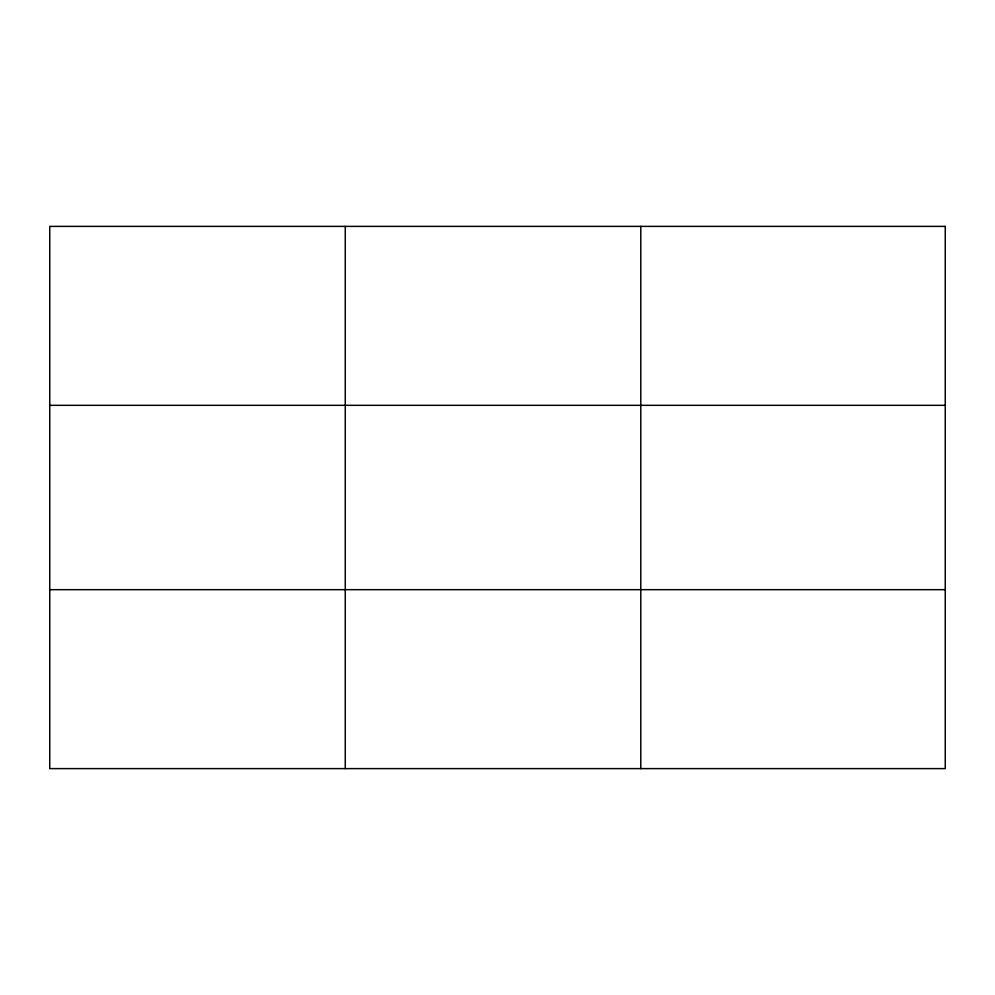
<?xml version="1.0" encoding="UTF-8"?>
<svg xmlns="http://www.w3.org/2000/svg" width="995" height="995" viewBox="0 0 995 995"><rect width="100%" height="100%" fill="white"/><g stroke="black" fill="none" stroke-linecap="round" stroke-linejoin="round"><path stroke-width="1.49" d="M345.265 226.387L345.265 768.613M640.78 226.387L640.78 768.613M49.75 405.326L945.25 405.326M49.75 589.674L945.25 589.674M945.25 226.387L945.25 768.613L49.75 768.613L49.75 226.387L945.25 226.387"/></g></svg>
